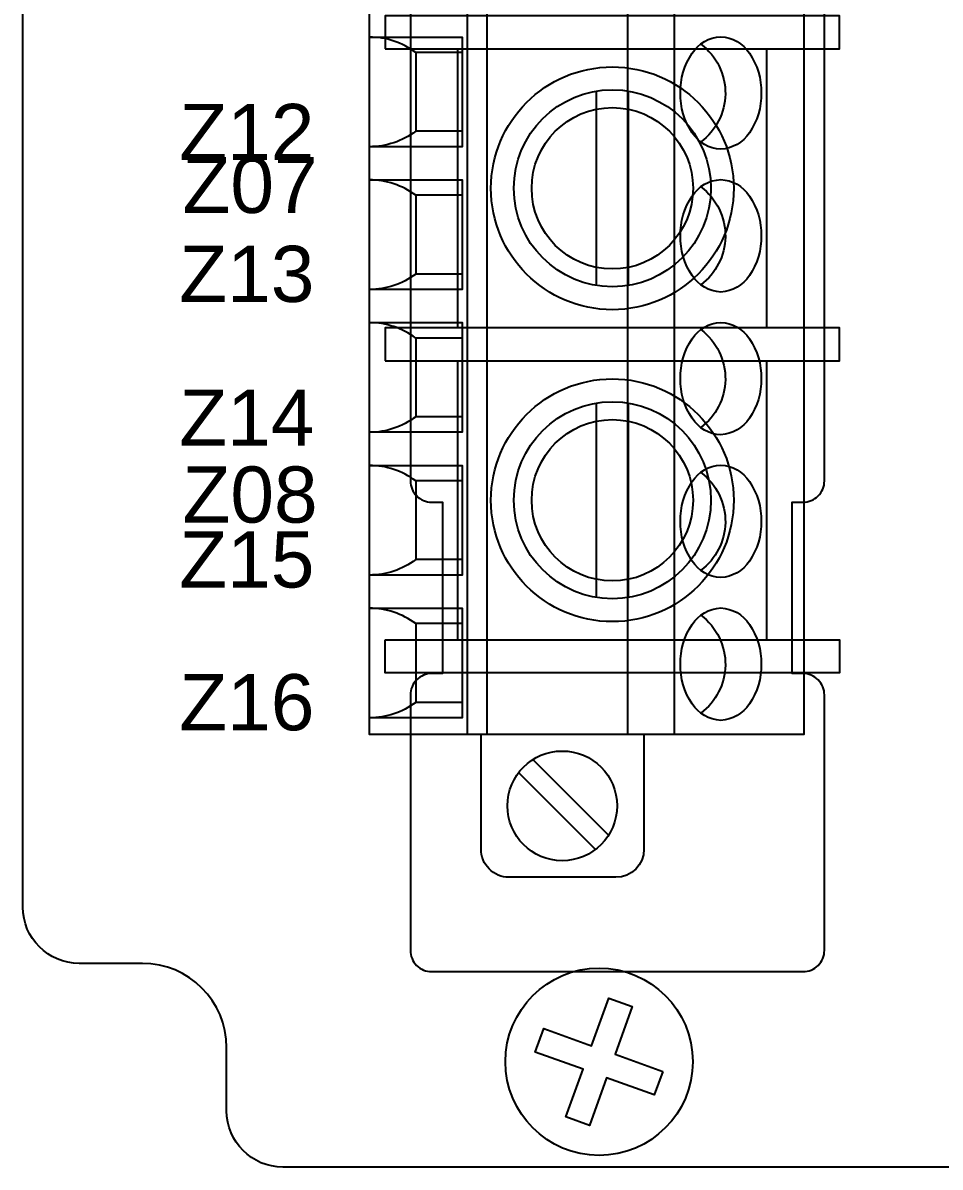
# Model space of a CAD drawing. Extents: x 1 to 23.7, y 0.2 to 17.
# Drawn here: x 15.717 to 17.001, y 1.804 to 3.407 of the extents above; entities that cross this region are included whole.
import ezdxf

# ---------------------------------------------------------------- set-up
doc = ezdxf.new("R2010")
doc.units = 0
doc.header["$MEASUREMENT"] = 0
for name, color, linetype in [('5_01__0-__EMPTY', 7, 'CONTINUOUS'), ('5_02__8-___4__ACI', 7, 'CONTINUOUS'), ('5_03__1-___4__DI__4__DO__S', 7, 'CONTINUOUS'), ('5_04__B-___4__DI__4__DO__F', 7, 'CONTINUOUS'), ('5_05__C-___4__DI__3__DO', 7, 'CONTINUOUS'), ('5_06__2X___8__DO__STD_FORM', 7, 'CONTINUOUS'), ('5_07__2A___8__DO__STD_FORM', 7, 'CONTINUOUS'), ('5_08__2B___8__DO__STD__6__', 7, 'CONTINUOUS'), ('5_09__2C___8__DO__STD__2__', 7, 'CONTINUOUS'), ('5_10__3-___8__DI', 7, 'CONTINUOUS'), ('5_11__5-___8__AI', 7, 'CONTINUOUS'), ('5_12__6-___4__AI__4__AO', 7, 'CONTINUOUS'), ('6_00_____DWG', 7, 'CONTINUOUS')]:
    doc.layers.add(name, color=color, linetype=linetype)
doc.styles.add('ARIAL', font='arial.ttf')

msp = doc.modelspace()

# ---------------------------------------------------------------- linework, layer by layer
at = {"layer": '5_01__0-__EMPTY'}
msp.add_lwpolyline([(16.2594, 3.7304), (16.2594, 2.7651, 0.414214), (16.2893, 2.7353), (16.3044, 2.7353), (16.3044, 2.4953), (16.2893, 2.4953, 0.414214), (16.2594, 2.4654), (16.2594, 2.1076, 0.414973), (16.2893, 2.0778), (16.8095, 2.0778, 0.414973), (16.8394, 2.1076), (16.8394, 2.4654, 0.414214), (16.8095, 2.4953), (16.7944, 2.4953), (16.7944, 2.7353), (16.8095, 2.7353, 0.414214), (16.8394, 2.7651), (16.8394, 3.7304, 0.414214)], format="xyb", dxfattribs=at)
at = {"layer": '5_02__8-___4__ACI'}
for points in [[(16.2242, 3.3703), (16.8603, 3.3703), (16.8603, 3.4167), (16.2242, 3.4167)], [(16.2242, 2.9333), (16.8603, 2.9333), (16.8603, 2.9797), (16.2242, 2.9797)], [(16.2242, 2.5427), (16.8603, 2.5427), (16.8603, 2.4963), (16.2242, 2.4963)]]:
    msp.add_lwpolyline(points, close=True, dxfattribs=at)
for points in [[(16.326, 2.9797), (16.326, 3.3703)], [(16.7585, 2.9797), (16.7585, 3.3703)], [(16.5198, 3.3112), (16.5198, 3.0389)], [(16.5648, 3.0389), (16.5648, 3.3112)], [(16.326, 2.5427), (16.326, 2.9333)], [(16.7585, 2.5427), (16.7585, 2.9333)], [(16.5198, 2.8742), (16.5198, 2.6019)], [(16.5648, 2.6019), (16.5648, 2.8742)]]:
    msp.add_lwpolyline(points, dxfattribs=at)
for centre, radius in [((16.5423, 3.175), 0.17), ((16.5423, 3.175), 0.138), ((16.5423, 3.175), 0.113), ((16.5423, 2.738), 0.17), ((16.5423, 2.738), 0.138), ((16.5423, 2.738), 0.113)]:
    msp.add_circle(centre, radius, dxfattribs=at)
at = {"layer": '5_03__1-___4__DI__4__DO__S'}
msp.add_lwpolyline([(16.8107, 4.01), (16.8107, 2.41), (16.202, 2.41), (16.202, 4.01)], close=True, dxfattribs=at)
for points in [[(16.3387, 4.01), (16.3387, 2.41)], [(16.3666, 4.01), (16.3666, 2.41)], [(16.5637, 4.01), (16.5637, 2.41)], [(16.6291, 4.01), (16.6291, 2.41)], [(16.202, 3.3868), (16.3321, 3.3868), (16.3321, 3.2333), (16.202, 3.2333)], [(16.2669, 3.3652), (16.2669, 3.2549)], [(16.202, 3.1868), (16.3321, 3.1868), (16.3321, 3.0333), (16.202, 3.0333)], [(16.2669, 3.1652), (16.2669, 3.0549)], [(16.202, 2.9868), (16.3321, 2.9868), (16.3321, 2.8333), (16.202, 2.8333)], [(16.2669, 2.9652), (16.2669, 2.8549)], [(16.202, 2.7868), (16.3321, 2.7868), (16.3321, 2.6333), (16.202, 2.6333)], [(16.2669, 2.7652), (16.2669, 2.6549)], [(16.202, 2.5868), (16.3321, 2.5868), (16.3321, 2.4333), (16.202, 2.4333)], [(16.2669, 2.5652), (16.2669, 2.4549)], [(16.4311, 2.3749), (16.537, 2.269)], [(16.411, 2.3565), (16.5186, 2.2489)]]:
    msp.add_lwpolyline(points, dxfattribs=at)
for points in [[(16.3321, 3.3652), (16.2669, 3.3652, 0.162853), (16.202, 3.3868, 1.944453)], [(16.6662, 3.3771, -0.001746), (16.6663, 3.377, -0.240907), (16.7006, 3.3069, -0.231198), (16.6663, 3.24, -0.005828), (16.6664, 3.2397)], [(16.3321, 3.2549), (16.2669, 3.2549, -0.162853), (16.202, 3.2333, -1.944453)], [(16.3321, 3.1652), (16.2669, 3.1652, 0.162853), (16.202, 3.1868, 1.944453)], [(16.6662, 3.1771, -0.001746), (16.6663, 3.177, -0.240907), (16.7006, 3.1069, -0.231198), (16.6663, 3.04, -0.005828), (16.6664, 3.0397)], [(16.3321, 3.0549), (16.2669, 3.0549, -0.162853), (16.202, 3.0333, -1.944453)], [(16.3321, 2.9652), (16.2669, 2.9652, 0.162853), (16.202, 2.9868, 1.944453)], [(16.6662, 2.9771, -0.001746), (16.6663, 2.977, -0.240907), (16.7006, 2.9069, -0.231198), (16.6663, 2.84, -0.005828), (16.6664, 2.8397)], [(16.3321, 2.8549), (16.2669, 2.8549, -0.162853), (16.202, 2.8333, -1.944453)], [(16.3321, 2.7652), (16.2669, 2.7652, 0.162853), (16.202, 2.7868, 1.944453)], [(16.6662, 2.7771, -0.001746), (16.6663, 2.777, -0.240907), (16.7006, 2.7069, -0.231198), (16.6663, 2.64, -0.005828), (16.6664, 2.6397)], [(16.3321, 2.6549), (16.2669, 2.6549, -0.162853), (16.202, 2.6333, -1.944453)], [(16.3321, 2.5652), (16.2669, 2.5652, 0.162853), (16.202, 2.5868, 1.944453)], [(16.6662, 2.5771, -0.001746), (16.6663, 2.577, -0.240907), (16.7006, 2.5069, -0.231198), (16.6663, 2.44, -0.005828), (16.6664, 2.4397)], [(16.3321, 2.4549), (16.2669, 2.4549, -0.162853), (16.202, 2.4333, -1.944453)], [(16.5866, 2.41), (16.5866, 2.2494, -0.414169), (16.5472, 2.21), (16.3976, 2.21, -0.414258), (16.3583, 2.2494), (16.3583, 2.41)]]:
    msp.add_lwpolyline(points, format="xyb", dxfattribs=at)
for points in [[(16.6942, 3.3872, -0.244062), (16.7343, 3.3642, -0.154167), (16.7509, 3.3085, -0.154167), (16.7343, 3.2528, -0.236767), (16.6942, 3.2297, -0.24406), (16.6542, 3.2528, -0.154167), (16.6376, 3.3085, -0.154167), (16.6542, 3.3642, -0.244061)], [(16.6942, 3.1872, -0.244062), (16.7343, 3.1642, -0.154167), (16.7509, 3.1085, -0.154167), (16.7343, 3.0528, -0.236767), (16.6942, 3.0297, -0.24406), (16.6542, 3.0528, -0.154167), (16.6376, 3.1085, -0.154167), (16.6542, 3.1642, -0.244061)], [(16.6942, 2.9872, -0.244062), (16.7343, 2.9642, -0.154167), (16.7509, 2.9085, -0.154167), (16.7343, 2.8528, -0.236767), (16.6942, 2.8297, -0.24406), (16.6542, 2.8528, -0.154167), (16.6376, 2.9085, -0.154167), (16.6542, 2.9642, -0.244061)], [(16.6942, 2.7872, -0.244062), (16.7343, 2.7642, -0.154167), (16.7509, 2.7085, -0.154167), (16.7343, 2.6528, -0.236767), (16.6942, 2.6297, -0.24406), (16.6542, 2.6528, -0.154167), (16.6376, 2.7085, -0.154167), (16.6542, 2.7642, -0.244061)], [(16.6942, 2.5872, -0.244062), (16.7343, 2.5642, -0.154167), (16.7509, 2.5085, -0.154167), (16.7343, 2.4528, -0.236767), (16.6942, 2.4297, -0.24406), (16.6542, 2.4528, -0.154167), (16.6376, 2.5085, -0.154167), (16.6542, 2.5642, -0.244061)]]:
    msp.add_lwpolyline(points, format="xyb", close=True, dxfattribs=at)
msp.add_circle((16.4721, 2.31), 0.0768, dxfattribs=at)
at = {"layer": '5_04__B-___4__DI__4__DO__F'}
msp.add_lwpolyline([(16.8107, 4.01), (16.8107, 2.41), (16.202, 2.41), (16.202, 4.01)], close=True, dxfattribs=at)
for points in [[(16.3387, 4.01), (16.3387, 2.41)], [(16.3666, 4.01), (16.3666, 2.41)], [(16.5637, 4.01), (16.5637, 2.41)], [(16.6291, 4.01), (16.6291, 2.41)], [(16.202, 3.3868), (16.3321, 3.3868), (16.3321, 3.2333), (16.202, 3.2333)], [(16.2669, 3.3652), (16.2669, 3.2549)], [(16.202, 3.1868), (16.3321, 3.1868), (16.3321, 3.0333), (16.202, 3.0333)], [(16.2669, 3.1652), (16.2669, 3.0549)], [(16.202, 2.9868), (16.3321, 2.9868), (16.3321, 2.8333), (16.202, 2.8333)], [(16.2669, 2.9652), (16.2669, 2.8549)], [(16.202, 2.7868), (16.3321, 2.7868), (16.3321, 2.6333), (16.202, 2.6333)], [(16.2669, 2.7652), (16.2669, 2.6549)], [(16.202, 2.5868), (16.3321, 2.5868), (16.3321, 2.4333), (16.202, 2.4333)], [(16.2669, 2.5652), (16.2669, 2.4549)], [(16.4311, 2.3749), (16.537, 2.269)], [(16.411, 2.3565), (16.5186, 2.2489)]]:
    msp.add_lwpolyline(points, dxfattribs=at)
for points in [[(16.3321, 3.3652), (16.2669, 3.3652, 0.162853), (16.202, 3.3868, 1.944453)], [(16.6662, 3.3771, -0.001746), (16.6663, 3.377, -0.240907), (16.7006, 3.3069, -0.231198), (16.6663, 3.24, -0.005828), (16.6664, 3.2397)], [(16.3321, 3.2549), (16.2669, 3.2549, -0.162853), (16.202, 3.2333, -1.944453)], [(16.3321, 3.1652), (16.2669, 3.1652, 0.162853), (16.202, 3.1868, 1.944453)], [(16.6662, 3.1771, -0.001746), (16.6663, 3.177, -0.240907), (16.7006, 3.1069, -0.231198), (16.6663, 3.04, -0.005828), (16.6664, 3.0397)], [(16.3321, 3.0549), (16.2669, 3.0549, -0.162853), (16.202, 3.0333, -1.944453)], [(16.3321, 2.9652), (16.2669, 2.9652, 0.162853), (16.202, 2.9868, 1.944453)], [(16.6662, 2.9771, -0.001746), (16.6663, 2.977, -0.240907), (16.7006, 2.9069, -0.231198), (16.6663, 2.84, -0.005828), (16.6664, 2.8397)], [(16.3321, 2.8549), (16.2669, 2.8549, -0.162853), (16.202, 2.8333, -1.944453)], [(16.3321, 2.7652), (16.2669, 2.7652, 0.162853), (16.202, 2.7868, 1.944453)], [(16.6662, 2.7771, -0.001746), (16.6663, 2.777, -0.240907), (16.7006, 2.7069, -0.231198), (16.6663, 2.64, -0.005828), (16.6664, 2.6397)], [(16.3321, 2.6549), (16.2669, 2.6549, -0.162853), (16.202, 2.6333, -1.944453)], [(16.3321, 2.5652), (16.2669, 2.5652, 0.162853), (16.202, 2.5868, 1.944453)], [(16.6662, 2.5771, -0.001746), (16.6663, 2.577, -0.240907), (16.7006, 2.5069, -0.231198), (16.6663, 2.44, -0.005828), (16.6664, 2.4397)], [(16.3321, 2.4549), (16.2669, 2.4549, -0.162853), (16.202, 2.4333, -1.944453)], [(16.5866, 2.41), (16.5866, 2.2494, -0.414169), (16.5472, 2.21), (16.3976, 2.21, -0.414258), (16.3583, 2.2494), (16.3583, 2.41)]]:
    msp.add_lwpolyline(points, format="xyb", dxfattribs=at)
for points in [[(16.6942, 3.3872, -0.244062), (16.7343, 3.3642, -0.154167), (16.7509, 3.3085, -0.154167), (16.7343, 3.2528, -0.236767), (16.6942, 3.2297, -0.24406), (16.6542, 3.2528, -0.154167), (16.6376, 3.3085, -0.154167), (16.6542, 3.3642, -0.244061)], [(16.6942, 3.1872, -0.244062), (16.7343, 3.1642, -0.154167), (16.7509, 3.1085, -0.154167), (16.7343, 3.0528, -0.236767), (16.6942, 3.0297, -0.24406), (16.6542, 3.0528, -0.154167), (16.6376, 3.1085, -0.154167), (16.6542, 3.1642, -0.244061)], [(16.6942, 2.9872, -0.244062), (16.7343, 2.9642, -0.154167), (16.7509, 2.9085, -0.154167), (16.7343, 2.8528, -0.236767), (16.6942, 2.8297, -0.24406), (16.6542, 2.8528, -0.154167), (16.6376, 2.9085, -0.154167), (16.6542, 2.9642, -0.244061)], [(16.6942, 2.7872, -0.244062), (16.7343, 2.7642, -0.154167), (16.7509, 2.7085, -0.154167), (16.7343, 2.6528, -0.236767), (16.6942, 2.6297, -0.24406), (16.6542, 2.6528, -0.154167), (16.6376, 2.7085, -0.154167), (16.6542, 2.7642, -0.244061)], [(16.6942, 2.5872, -0.244062), (16.7343, 2.5642, -0.154167), (16.7509, 2.5085, -0.154167), (16.7343, 2.4528, -0.236767), (16.6942, 2.4297, -0.24406), (16.6542, 2.4528, -0.154167), (16.6376, 2.5085, -0.154167), (16.6542, 2.5642, -0.244061)]]:
    msp.add_lwpolyline(points, format="xyb", close=True, dxfattribs=at)
msp.add_circle((16.4721, 2.31), 0.0768, dxfattribs=at)
at = {"layer": '5_05__C-___4__DI__3__DO'}
msp.add_lwpolyline([(16.8107, 4.01), (16.8107, 2.41), (16.202, 2.41), (16.202, 4.01)], close=True, dxfattribs=at)
for points in [[(16.3387, 4.01), (16.3387, 2.41)], [(16.3666, 4.01), (16.3666, 2.41)], [(16.5637, 4.01), (16.5637, 2.41)], [(16.6291, 4.01), (16.6291, 2.41)], [(16.202, 3.3868), (16.3321, 3.3868), (16.3321, 3.2333), (16.202, 3.2333)], [(16.2669, 3.3652), (16.2669, 3.2549)], [(16.202, 3.1868), (16.3321, 3.1868), (16.3321, 3.0333), (16.202, 3.0333)], [(16.2669, 3.1652), (16.2669, 3.0549)], [(16.202, 2.9868), (16.3321, 2.9868), (16.3321, 2.8333), (16.202, 2.8333)], [(16.2669, 2.9652), (16.2669, 2.8549)], [(16.202, 2.7868), (16.3321, 2.7868), (16.3321, 2.6333), (16.202, 2.6333)], [(16.2669, 2.7652), (16.2669, 2.6549)], [(16.202, 2.5868), (16.3321, 2.5868), (16.3321, 2.4333), (16.202, 2.4333)], [(16.2669, 2.5652), (16.2669, 2.4549)], [(16.4311, 2.3749), (16.537, 2.269)], [(16.411, 2.3565), (16.5186, 2.2489)]]:
    msp.add_lwpolyline(points, dxfattribs=at)
for points in [[(16.3321, 3.3652), (16.2669, 3.3652, 0.162853), (16.202, 3.3868, 1.944453)], [(16.6662, 3.3771, -0.001746), (16.6663, 3.377, -0.240907), (16.7006, 3.3069, -0.231198), (16.6663, 3.24, -0.005828), (16.6664, 3.2397)], [(16.3321, 3.2549), (16.2669, 3.2549, -0.162853), (16.202, 3.2333, -1.944453)], [(16.3321, 3.1652), (16.2669, 3.1652, 0.162853), (16.202, 3.1868, 1.944453)], [(16.6662, 3.1771, -0.001746), (16.6663, 3.177, -0.240907), (16.7006, 3.1069, -0.231198), (16.6663, 3.04, -0.005828), (16.6664, 3.0397)], [(16.3321, 3.0549), (16.2669, 3.0549, -0.162853), (16.202, 3.0333, -1.944453)], [(16.3321, 2.9652), (16.2669, 2.9652, 0.162853), (16.202, 2.9868, 1.944453)], [(16.6662, 2.9771, -0.001746), (16.6663, 2.977, -0.240907), (16.7006, 2.9069, -0.231198), (16.6663, 2.84, -0.005828), (16.6664, 2.8397)], [(16.3321, 2.8549), (16.2669, 2.8549, -0.162853), (16.202, 2.8333, -1.944453)], [(16.3321, 2.7652), (16.2669, 2.7652, 0.162853), (16.202, 2.7868, 1.944453)], [(16.6662, 2.7771, -0.001746), (16.6663, 2.777, -0.240907), (16.7006, 2.7069, -0.231198), (16.6663, 2.64, -0.005828), (16.6664, 2.6397)], [(16.3321, 2.6549), (16.2669, 2.6549, -0.162853), (16.202, 2.6333, -1.944453)], [(16.3321, 2.5652), (16.2669, 2.5652, 0.162853), (16.202, 2.5868, 1.944453)], [(16.6662, 2.5771, -0.001746), (16.6663, 2.577, -0.240907), (16.7006, 2.5069, -0.231198), (16.6663, 2.44, -0.005828), (16.6664, 2.4397)], [(16.3321, 2.4549), (16.2669, 2.4549, -0.162853), (16.202, 2.4333, -1.944453)], [(16.5866, 2.41), (16.5866, 2.2494, -0.414169), (16.5472, 2.21), (16.3976, 2.21, -0.414258), (16.3583, 2.2494), (16.3583, 2.41)]]:
    msp.add_lwpolyline(points, format="xyb", dxfattribs=at)
for points in [[(16.6942, 3.3872, -0.244062), (16.7343, 3.3642, -0.154167), (16.7509, 3.3085, -0.154167), (16.7343, 3.2528, -0.236767), (16.6942, 3.2297, -0.24406), (16.6542, 3.2528, -0.154167), (16.6376, 3.3085, -0.154167), (16.6542, 3.3642, -0.244061)], [(16.6942, 3.1872, -0.244062), (16.7343, 3.1642, -0.154167), (16.7509, 3.1085, -0.154167), (16.7343, 3.0528, -0.236767), (16.6942, 3.0297, -0.24406), (16.6542, 3.0528, -0.154167), (16.6376, 3.1085, -0.154167), (16.6542, 3.1642, -0.244061)], [(16.6942, 2.9872, -0.244062), (16.7343, 2.9642, -0.154167), (16.7509, 2.9085, -0.154167), (16.7343, 2.8528, -0.236767), (16.6942, 2.8297, -0.24406), (16.6542, 2.8528, -0.154167), (16.6376, 2.9085, -0.154167), (16.6542, 2.9642, -0.244061)], [(16.6942, 2.7872, -0.244062), (16.7343, 2.7642, -0.154167), (16.7509, 2.7085, -0.154167), (16.7343, 2.6528, -0.236767), (16.6942, 2.6297, -0.24406), (16.6542, 2.6528, -0.154167), (16.6376, 2.7085, -0.154167), (16.6542, 2.7642, -0.244061)], [(16.6942, 2.5872, -0.244062), (16.7343, 2.5642, -0.154167), (16.7509, 2.5085, -0.154167), (16.7343, 2.4528, -0.236767), (16.6942, 2.4297, -0.24406), (16.6542, 2.4528, -0.154167), (16.6376, 2.5085, -0.154167), (16.6542, 2.5642, -0.244061)]]:
    msp.add_lwpolyline(points, format="xyb", close=True, dxfattribs=at)
msp.add_circle((16.4721, 2.31), 0.0768, dxfattribs=at)
at = {"layer": '5_06__2X___8__DO__STD_FORM'}
msp.add_lwpolyline([(16.8107, 4.01), (16.8107, 2.41), (16.202, 2.41), (16.202, 4.01)], close=True, dxfattribs=at)
for points in [[(16.3387, 4.01), (16.3387, 2.41)], [(16.3666, 4.01), (16.3666, 2.41)], [(16.5637, 4.01), (16.5637, 2.41)], [(16.6291, 4.01), (16.6291, 2.41)], [(16.202, 3.3868), (16.3321, 3.3868), (16.3321, 3.2333), (16.202, 3.2333)], [(16.2669, 3.3652), (16.2669, 3.2549)], [(16.202, 3.1868), (16.3321, 3.1868), (16.3321, 3.0333), (16.202, 3.0333)], [(16.2669, 3.1652), (16.2669, 3.0549)], [(16.202, 2.9868), (16.3321, 2.9868), (16.3321, 2.8333), (16.202, 2.8333)], [(16.2669, 2.9652), (16.2669, 2.8549)], [(16.202, 2.7868), (16.3321, 2.7868), (16.3321, 2.6333), (16.202, 2.6333)], [(16.2669, 2.7652), (16.2669, 2.6549)], [(16.202, 2.5868), (16.3321, 2.5868), (16.3321, 2.4333), (16.202, 2.4333)], [(16.2669, 2.5652), (16.2669, 2.4549)], [(16.4311, 2.3749), (16.537, 2.269)], [(16.411, 2.3565), (16.5186, 2.2489)]]:
    msp.add_lwpolyline(points, dxfattribs=at)
for points in [[(16.3321, 3.3652), (16.2669, 3.3652, 0.162853), (16.202, 3.3868, 1.944453)], [(16.6662, 3.3771, -0.001746), (16.6663, 3.377, -0.240907), (16.7006, 3.3069, -0.231198), (16.6663, 3.24, -0.005828), (16.6664, 3.2397)], [(16.3321, 3.2549), (16.2669, 3.2549, -0.162853), (16.202, 3.2333, -1.944453)], [(16.3321, 3.1652), (16.2669, 3.1652, 0.162853), (16.202, 3.1868, 1.944453)], [(16.6662, 3.1771, -0.001746), (16.6663, 3.177, -0.240907), (16.7006, 3.1069, -0.231198), (16.6663, 3.04, -0.005828), (16.6664, 3.0397)], [(16.3321, 3.0549), (16.2669, 3.0549, -0.162853), (16.202, 3.0333, -1.944453)], [(16.3321, 2.9652), (16.2669, 2.9652, 0.162853), (16.202, 2.9868, 1.944453)], [(16.6662, 2.9771, -0.001746), (16.6663, 2.977, -0.240907), (16.7006, 2.9069, -0.231198), (16.6663, 2.84, -0.005828), (16.6664, 2.8397)], [(16.3321, 2.8549), (16.2669, 2.8549, -0.162853), (16.202, 2.8333, -1.944453)], [(16.3321, 2.7652), (16.2669, 2.7652, 0.162853), (16.202, 2.7868, 1.944453)], [(16.6662, 2.7771, -0.001746), (16.6663, 2.777, -0.240907), (16.7006, 2.7069, -0.231198), (16.6663, 2.64, -0.005828), (16.6664, 2.6397)], [(16.3321, 2.6549), (16.2669, 2.6549, -0.162853), (16.202, 2.6333, -1.944453)], [(16.3321, 2.5652), (16.2669, 2.5652, 0.162853), (16.202, 2.5868, 1.944453)], [(16.6662, 2.5771, -0.001746), (16.6663, 2.577, -0.240907), (16.7006, 2.5069, -0.231198), (16.6663, 2.44, -0.005828), (16.6664, 2.4397)], [(16.3321, 2.4549), (16.2669, 2.4549, -0.162853), (16.202, 2.4333, -1.944453)], [(16.5866, 2.41), (16.5866, 2.2494, -0.414169), (16.5472, 2.21), (16.3976, 2.21, -0.414258), (16.3583, 2.2494), (16.3583, 2.41)]]:
    msp.add_lwpolyline(points, format="xyb", dxfattribs=at)
for points in [[(16.6942, 3.3872, -0.244062), (16.7343, 3.3642, -0.154167), (16.7509, 3.3085, -0.154167), (16.7343, 3.2528, -0.236767), (16.6942, 3.2297, -0.24406), (16.6542, 3.2528, -0.154167), (16.6376, 3.3085, -0.154167), (16.6542, 3.3642, -0.244061)], [(16.6942, 3.1872, -0.244062), (16.7343, 3.1642, -0.154167), (16.7509, 3.1085, -0.154167), (16.7343, 3.0528, -0.236767), (16.6942, 3.0297, -0.24406), (16.6542, 3.0528, -0.154167), (16.6376, 3.1085, -0.154167), (16.6542, 3.1642, -0.244061)], [(16.6942, 2.9872, -0.244062), (16.7343, 2.9642, -0.154167), (16.7509, 2.9085, -0.154167), (16.7343, 2.8528, -0.236767), (16.6942, 2.8297, -0.24406), (16.6542, 2.8528, -0.154167), (16.6376, 2.9085, -0.154167), (16.6542, 2.9642, -0.244061)], [(16.6942, 2.7872, -0.244062), (16.7343, 2.7642, -0.154167), (16.7509, 2.7085, -0.154167), (16.7343, 2.6528, -0.236767), (16.6942, 2.6297, -0.24406), (16.6542, 2.6528, -0.154167), (16.6376, 2.7085, -0.154167), (16.6542, 2.7642, -0.244061)], [(16.6942, 2.5872, -0.244062), (16.7343, 2.5642, -0.154167), (16.7509, 2.5085, -0.154167), (16.7343, 2.4528, -0.236767), (16.6942, 2.4297, -0.24406), (16.6542, 2.4528, -0.154167), (16.6376, 2.5085, -0.154167), (16.6542, 2.5642, -0.244061)]]:
    msp.add_lwpolyline(points, format="xyb", close=True, dxfattribs=at)
msp.add_circle((16.4721, 2.31), 0.0768, dxfattribs=at)
at = {"layer": '5_07__2A___8__DO__STD_FORM'}
msp.add_lwpolyline([(16.8107, 4.01), (16.8107, 2.41), (16.202, 2.41), (16.202, 4.01)], close=True, dxfattribs=at)
for points in [[(16.3387, 4.01), (16.3387, 2.41)], [(16.3666, 4.01), (16.3666, 2.41)], [(16.5637, 4.01), (16.5637, 2.41)], [(16.6291, 4.01), (16.6291, 2.41)], [(16.202, 3.3868), (16.3321, 3.3868), (16.3321, 3.2333), (16.202, 3.2333)], [(16.2669, 3.3652), (16.2669, 3.2549)], [(16.202, 3.1868), (16.3321, 3.1868), (16.3321, 3.0333), (16.202, 3.0333)], [(16.2669, 3.1652), (16.2669, 3.0549)], [(16.202, 2.9868), (16.3321, 2.9868), (16.3321, 2.8333), (16.202, 2.8333)], [(16.2669, 2.9652), (16.2669, 2.8549)], [(16.202, 2.7868), (16.3321, 2.7868), (16.3321, 2.6333), (16.202, 2.6333)], [(16.2669, 2.7652), (16.2669, 2.6549)], [(16.202, 2.5868), (16.3321, 2.5868), (16.3321, 2.4333), (16.202, 2.4333)], [(16.2669, 2.5652), (16.2669, 2.4549)], [(16.4311, 2.3749), (16.537, 2.269)], [(16.411, 2.3565), (16.5186, 2.2489)]]:
    msp.add_lwpolyline(points, dxfattribs=at)
for points in [[(16.3321, 3.3652), (16.2669, 3.3652, 0.162853), (16.202, 3.3868, 1.944453)], [(16.6662, 3.3771, -0.001746), (16.6663, 3.377, -0.240907), (16.7006, 3.3069, -0.231198), (16.6663, 3.24, -0.005828), (16.6664, 3.2397)], [(16.3321, 3.2549), (16.2669, 3.2549, -0.162853), (16.202, 3.2333, -1.944453)], [(16.3321, 3.1652), (16.2669, 3.1652, 0.162853), (16.202, 3.1868, 1.944453)], [(16.6662, 3.1771, -0.001746), (16.6663, 3.177, -0.240907), (16.7006, 3.1069, -0.231198), (16.6663, 3.04, -0.005828), (16.6664, 3.0397)], [(16.3321, 3.0549), (16.2669, 3.0549, -0.162853), (16.202, 3.0333, -1.944453)], [(16.3321, 2.9652), (16.2669, 2.9652, 0.162853), (16.202, 2.9868, 1.944453)], [(16.6662, 2.9771, -0.001746), (16.6663, 2.977, -0.240907), (16.7006, 2.9069, -0.231198), (16.6663, 2.84, -0.005828), (16.6664, 2.8397)], [(16.3321, 2.8549), (16.2669, 2.8549, -0.162853), (16.202, 2.8333, -1.944453)], [(16.3321, 2.7652), (16.2669, 2.7652, 0.162853), (16.202, 2.7868, 1.944453)], [(16.6662, 2.7771, -0.001746), (16.6663, 2.777, -0.240907), (16.7006, 2.7069, -0.231198), (16.6663, 2.64, -0.005828), (16.6664, 2.6397)], [(16.3321, 2.6549), (16.2669, 2.6549, -0.162853), (16.202, 2.6333, -1.944453)], [(16.3321, 2.5652), (16.2669, 2.5652, 0.162853), (16.202, 2.5868, 1.944453)], [(16.6662, 2.5771, -0.001746), (16.6663, 2.577, -0.240907), (16.7006, 2.5069, -0.231198), (16.6663, 2.44, -0.005828), (16.6664, 2.4397)], [(16.3321, 2.4549), (16.2669, 2.4549, -0.162853), (16.202, 2.4333, -1.944453)], [(16.5866, 2.41), (16.5866, 2.2494, -0.414169), (16.5472, 2.21), (16.3976, 2.21, -0.414258), (16.3583, 2.2494), (16.3583, 2.41)]]:
    msp.add_lwpolyline(points, format="xyb", dxfattribs=at)
for points in [[(16.6942, 3.3872, -0.244062), (16.7343, 3.3642, -0.154167), (16.7509, 3.3085, -0.154167), (16.7343, 3.2528, -0.236767), (16.6942, 3.2297, -0.24406), (16.6542, 3.2528, -0.154167), (16.6376, 3.3085, -0.154167), (16.6542, 3.3642, -0.244061)], [(16.6942, 3.1872, -0.244062), (16.7343, 3.1642, -0.154167), (16.7509, 3.1085, -0.154167), (16.7343, 3.0528, -0.236767), (16.6942, 3.0297, -0.24406), (16.6542, 3.0528, -0.154167), (16.6376, 3.1085, -0.154167), (16.6542, 3.1642, -0.244061)], [(16.6942, 2.9872, -0.244062), (16.7343, 2.9642, -0.154167), (16.7509, 2.9085, -0.154167), (16.7343, 2.8528, -0.236767), (16.6942, 2.8297, -0.24406), (16.6542, 2.8528, -0.154167), (16.6376, 2.9085, -0.154167), (16.6542, 2.9642, -0.244061)], [(16.6942, 2.7872, -0.244062), (16.7343, 2.7642, -0.154167), (16.7509, 2.7085, -0.154167), (16.7343, 2.6528, -0.236767), (16.6942, 2.6297, -0.24406), (16.6542, 2.6528, -0.154167), (16.6376, 2.7085, -0.154167), (16.6542, 2.7642, -0.244061)], [(16.6942, 2.5872, -0.244062), (16.7343, 2.5642, -0.154167), (16.7509, 2.5085, -0.154167), (16.7343, 2.4528, -0.236767), (16.6942, 2.4297, -0.24406), (16.6542, 2.4528, -0.154167), (16.6376, 2.5085, -0.154167), (16.6542, 2.5642, -0.244061)]]:
    msp.add_lwpolyline(points, format="xyb", close=True, dxfattribs=at)
msp.add_circle((16.4721, 2.31), 0.0768, dxfattribs=at)
at = {"layer": '5_08__2B___8__DO__STD__6__'}
msp.add_lwpolyline([(16.8107, 4.01), (16.8107, 2.41), (16.202, 2.41), (16.202, 4.01)], close=True, dxfattribs=at)
for points in [[(16.3387, 4.01), (16.3387, 2.41)], [(16.3666, 4.01), (16.3666, 2.41)], [(16.5637, 4.01), (16.5637, 2.41)], [(16.6291, 4.01), (16.6291, 2.41)], [(16.202, 3.3868), (16.3321, 3.3868), (16.3321, 3.2333), (16.202, 3.2333)], [(16.2669, 3.3652), (16.2669, 3.2549)], [(16.202, 3.1868), (16.3321, 3.1868), (16.3321, 3.0333), (16.202, 3.0333)], [(16.2669, 3.1652), (16.2669, 3.0549)], [(16.202, 2.9868), (16.3321, 2.9868), (16.3321, 2.8333), (16.202, 2.8333)], [(16.2669, 2.9652), (16.2669, 2.8549)], [(16.202, 2.7868), (16.3321, 2.7868), (16.3321, 2.6333), (16.202, 2.6333)], [(16.2669, 2.7652), (16.2669, 2.6549)], [(16.202, 2.5868), (16.3321, 2.5868), (16.3321, 2.4333), (16.202, 2.4333)], [(16.2669, 2.5652), (16.2669, 2.4549)], [(16.4311, 2.3749), (16.537, 2.269)], [(16.411, 2.3565), (16.5186, 2.2489)]]:
    msp.add_lwpolyline(points, dxfattribs=at)
for points in [[(16.3321, 3.3652), (16.2669, 3.3652, 0.162853), (16.202, 3.3868, 1.944453)], [(16.6662, 3.3771, -0.001746), (16.6663, 3.377, -0.240907), (16.7006, 3.3069, -0.231198), (16.6663, 3.24, -0.005828), (16.6664, 3.2397)], [(16.3321, 3.2549), (16.2669, 3.2549, -0.162853), (16.202, 3.2333, -1.944453)], [(16.3321, 3.1652), (16.2669, 3.1652, 0.162853), (16.202, 3.1868, 1.944453)], [(16.6662, 3.1771, -0.001746), (16.6663, 3.177, -0.240907), (16.7006, 3.1069, -0.231198), (16.6663, 3.04, -0.005828), (16.6664, 3.0397)], [(16.3321, 3.0549), (16.2669, 3.0549, -0.162853), (16.202, 3.0333, -1.944453)], [(16.3321, 2.9652), (16.2669, 2.9652, 0.162853), (16.202, 2.9868, 1.944453)], [(16.6662, 2.9771, -0.001746), (16.6663, 2.977, -0.240907), (16.7006, 2.9069, -0.231198), (16.6663, 2.84, -0.005828), (16.6664, 2.8397)], [(16.3321, 2.8549), (16.2669, 2.8549, -0.162853), (16.202, 2.8333, -1.944453)], [(16.3321, 2.7652), (16.2669, 2.7652, 0.162853), (16.202, 2.7868, 1.944453)], [(16.6662, 2.7771, -0.001746), (16.6663, 2.777, -0.240907), (16.7006, 2.7069, -0.231198), (16.6663, 2.64, -0.005828), (16.6664, 2.6397)], [(16.3321, 2.6549), (16.2669, 2.6549, -0.162853), (16.202, 2.6333, -1.944453)], [(16.3321, 2.5652), (16.2669, 2.5652, 0.162853), (16.202, 2.5868, 1.944453)], [(16.6662, 2.5771, -0.001746), (16.6663, 2.577, -0.240907), (16.7006, 2.5069, -0.231198), (16.6663, 2.44, -0.005828), (16.6664, 2.4397)], [(16.3321, 2.4549), (16.2669, 2.4549, -0.162853), (16.202, 2.4333, -1.944453)], [(16.5866, 2.41), (16.5866, 2.2494, -0.414169), (16.5472, 2.21), (16.3976, 2.21, -0.414258), (16.3583, 2.2494), (16.3583, 2.41)]]:
    msp.add_lwpolyline(points, format="xyb", dxfattribs=at)
for points in [[(16.6942, 3.3872, -0.244062), (16.7343, 3.3642, -0.154167), (16.7509, 3.3085, -0.154167), (16.7343, 3.2528, -0.236767), (16.6942, 3.2297, -0.24406), (16.6542, 3.2528, -0.154167), (16.6376, 3.3085, -0.154167), (16.6542, 3.3642, -0.244061)], [(16.6942, 3.1872, -0.244062), (16.7343, 3.1642, -0.154167), (16.7509, 3.1085, -0.154167), (16.7343, 3.0528, -0.236767), (16.6942, 3.0297, -0.24406), (16.6542, 3.0528, -0.154167), (16.6376, 3.1085, -0.154167), (16.6542, 3.1642, -0.244061)], [(16.6942, 2.9872, -0.244062), (16.7343, 2.9642, -0.154167), (16.7509, 2.9085, -0.154167), (16.7343, 2.8528, -0.236767), (16.6942, 2.8297, -0.24406), (16.6542, 2.8528, -0.154167), (16.6376, 2.9085, -0.154167), (16.6542, 2.9642, -0.244061)], [(16.6942, 2.7872, -0.244062), (16.7343, 2.7642, -0.154167), (16.7509, 2.7085, -0.154167), (16.7343, 2.6528, -0.236767), (16.6942, 2.6297, -0.24406), (16.6542, 2.6528, -0.154167), (16.6376, 2.7085, -0.154167), (16.6542, 2.7642, -0.244061)], [(16.6942, 2.5872, -0.244062), (16.7343, 2.5642, -0.154167), (16.7509, 2.5085, -0.154167), (16.7343, 2.4528, -0.236767), (16.6942, 2.4297, -0.24406), (16.6542, 2.4528, -0.154167), (16.6376, 2.5085, -0.154167), (16.6542, 2.5642, -0.244061)]]:
    msp.add_lwpolyline(points, format="xyb", close=True, dxfattribs=at)
msp.add_circle((16.4721, 2.31), 0.0768, dxfattribs=at)
at = {"layer": '5_09__2C___8__DO__STD__2__'}
msp.add_lwpolyline([(16.8107, 4.01), (16.8107, 2.41), (16.202, 2.41), (16.202, 4.01)], close=True, dxfattribs=at)
for points in [[(16.3387, 4.01), (16.3387, 2.41)], [(16.3666, 4.01), (16.3666, 2.41)], [(16.5637, 4.01), (16.5637, 2.41)], [(16.6291, 4.01), (16.6291, 2.41)], [(16.202, 3.3868), (16.3321, 3.3868), (16.3321, 3.2333), (16.202, 3.2333)], [(16.2669, 3.3652), (16.2669, 3.2549)], [(16.202, 3.1868), (16.3321, 3.1868), (16.3321, 3.0333), (16.202, 3.0333)], [(16.2669, 3.1652), (16.2669, 3.0549)], [(16.202, 2.9868), (16.3321, 2.9868), (16.3321, 2.8333), (16.202, 2.8333)], [(16.2669, 2.9652), (16.2669, 2.8549)], [(16.202, 2.7868), (16.3321, 2.7868), (16.3321, 2.6333), (16.202, 2.6333)], [(16.2669, 2.7652), (16.2669, 2.6549)], [(16.202, 2.5868), (16.3321, 2.5868), (16.3321, 2.4333), (16.202, 2.4333)], [(16.2669, 2.5652), (16.2669, 2.4549)], [(16.4311, 2.3749), (16.537, 2.269)], [(16.411, 2.3565), (16.5186, 2.2489)]]:
    msp.add_lwpolyline(points, dxfattribs=at)
for points in [[(16.3321, 3.3652), (16.2669, 3.3652, 0.162853), (16.202, 3.3868, 1.944453)], [(16.6662, 3.3771, -0.001746), (16.6663, 3.377, -0.240907), (16.7006, 3.3069, -0.231198), (16.6663, 3.24, -0.005828), (16.6664, 3.2397)], [(16.3321, 3.2549), (16.2669, 3.2549, -0.162853), (16.202, 3.2333, -1.944453)], [(16.3321, 3.1652), (16.2669, 3.1652, 0.162853), (16.202, 3.1868, 1.944453)], [(16.6662, 3.1771, -0.001746), (16.6663, 3.177, -0.240907), (16.7006, 3.1069, -0.231198), (16.6663, 3.04, -0.005828), (16.6664, 3.0397)], [(16.3321, 3.0549), (16.2669, 3.0549, -0.162853), (16.202, 3.0333, -1.944453)], [(16.3321, 2.9652), (16.2669, 2.9652, 0.162853), (16.202, 2.9868, 1.944453)], [(16.6662, 2.9771, -0.001746), (16.6663, 2.977, -0.240907), (16.7006, 2.9069, -0.231198), (16.6663, 2.84, -0.005828), (16.6664, 2.8397)], [(16.3321, 2.8549), (16.2669, 2.8549, -0.162853), (16.202, 2.8333, -1.944453)], [(16.3321, 2.7652), (16.2669, 2.7652, 0.162853), (16.202, 2.7868, 1.944453)], [(16.6662, 2.7771, -0.001746), (16.6663, 2.777, -0.240907), (16.7006, 2.7069, -0.231198), (16.6663, 2.64, -0.005828), (16.6664, 2.6397)], [(16.3321, 2.6549), (16.2669, 2.6549, -0.162853), (16.202, 2.6333, -1.944453)], [(16.3321, 2.5652), (16.2669, 2.5652, 0.162853), (16.202, 2.5868, 1.944453)], [(16.6662, 2.5771, -0.001746), (16.6663, 2.577, -0.240907), (16.7006, 2.5069, -0.231198), (16.6663, 2.44, -0.005828), (16.6664, 2.4397)], [(16.3321, 2.4549), (16.2669, 2.4549, -0.162853), (16.202, 2.4333, -1.944453)], [(16.5866, 2.41), (16.5866, 2.2494, -0.414169), (16.5472, 2.21), (16.3976, 2.21, -0.414258), (16.3583, 2.2494), (16.3583, 2.41)]]:
    msp.add_lwpolyline(points, format="xyb", dxfattribs=at)
for points in [[(16.6942, 3.3872, -0.244062), (16.7343, 3.3642, -0.154167), (16.7509, 3.3085, -0.154167), (16.7343, 3.2528, -0.236767), (16.6942, 3.2297, -0.24406), (16.6542, 3.2528, -0.154167), (16.6376, 3.3085, -0.154167), (16.6542, 3.3642, -0.244061)], [(16.6942, 3.1872, -0.244062), (16.7343, 3.1642, -0.154167), (16.7509, 3.1085, -0.154167), (16.7343, 3.0528, -0.236767), (16.6942, 3.0297, -0.24406), (16.6542, 3.0528, -0.154167), (16.6376, 3.1085, -0.154167), (16.6542, 3.1642, -0.244061)], [(16.6942, 2.9872, -0.244062), (16.7343, 2.9642, -0.154167), (16.7509, 2.9085, -0.154167), (16.7343, 2.8528, -0.236767), (16.6942, 2.8297, -0.24406), (16.6542, 2.8528, -0.154167), (16.6376, 2.9085, -0.154167), (16.6542, 2.9642, -0.244061)], [(16.6942, 2.7872, -0.244062), (16.7343, 2.7642, -0.154167), (16.7509, 2.7085, -0.154167), (16.7343, 2.6528, -0.236767), (16.6942, 2.6297, -0.24406), (16.6542, 2.6528, -0.154167), (16.6376, 2.7085, -0.154167), (16.6542, 2.7642, -0.244061)], [(16.6942, 2.5872, -0.244062), (16.7343, 2.5642, -0.154167), (16.7509, 2.5085, -0.154167), (16.7343, 2.4528, -0.236767), (16.6942, 2.4297, -0.24406), (16.6542, 2.4528, -0.154167), (16.6376, 2.5085, -0.154167), (16.6542, 2.5642, -0.244061)]]:
    msp.add_lwpolyline(points, format="xyb", close=True, dxfattribs=at)
msp.add_circle((16.4721, 2.31), 0.0768, dxfattribs=at)
at = {"layer": '5_10__3-___8__DI'}
msp.add_lwpolyline([(16.8107, 4.01), (16.8107, 2.41), (16.202, 2.41), (16.202, 4.01)], close=True, dxfattribs=at)
for points in [[(16.3387, 4.01), (16.3387, 2.41)], [(16.3666, 4.01), (16.3666, 2.41)], [(16.5637, 4.01), (16.5637, 2.41)], [(16.6291, 4.01), (16.6291, 2.41)], [(16.202, 3.3868), (16.3321, 3.3868), (16.3321, 3.2333), (16.202, 3.2333)], [(16.2669, 3.3652), (16.2669, 3.2549)], [(16.202, 3.1868), (16.3321, 3.1868), (16.3321, 3.0333), (16.202, 3.0333)], [(16.2669, 3.1652), (16.2669, 3.0549)], [(16.202, 2.9868), (16.3321, 2.9868), (16.3321, 2.8333), (16.202, 2.8333)], [(16.2669, 2.9652), (16.2669, 2.8549)], [(16.202, 2.7868), (16.3321, 2.7868), (16.3321, 2.6333), (16.202, 2.6333)], [(16.2669, 2.7652), (16.2669, 2.6549)], [(16.202, 2.5868), (16.3321, 2.5868), (16.3321, 2.4333), (16.202, 2.4333)], [(16.2669, 2.5652), (16.2669, 2.4549)], [(16.4311, 2.3749), (16.537, 2.269)], [(16.411, 2.3565), (16.5186, 2.2489)]]:
    msp.add_lwpolyline(points, dxfattribs=at)
for points in [[(16.3321, 3.3652), (16.2669, 3.3652, 0.162853), (16.202, 3.3868, 1.944453)], [(16.6662, 3.3771, -0.001746), (16.6663, 3.377, -0.240907), (16.7006, 3.3069, -0.231198), (16.6663, 3.24, -0.005828), (16.6664, 3.2397)], [(16.3321, 3.2549), (16.2669, 3.2549, -0.162853), (16.202, 3.2333, -1.944453)], [(16.3321, 3.1652), (16.2669, 3.1652, 0.162853), (16.202, 3.1868, 1.944453)], [(16.6662, 3.1771, -0.001746), (16.6663, 3.177, -0.240907), (16.7006, 3.1069, -0.231198), (16.6663, 3.04, -0.005828), (16.6664, 3.0397)], [(16.3321, 3.0549), (16.2669, 3.0549, -0.162853), (16.202, 3.0333, -1.944453)], [(16.3321, 2.9652), (16.2669, 2.9652, 0.162853), (16.202, 2.9868, 1.944453)], [(16.6662, 2.9771, -0.001746), (16.6663, 2.977, -0.240907), (16.7006, 2.9069, -0.231198), (16.6663, 2.84, -0.005828), (16.6664, 2.8397)], [(16.3321, 2.8549), (16.2669, 2.8549, -0.162853), (16.202, 2.8333, -1.944453)], [(16.3321, 2.7652), (16.2669, 2.7652, 0.162853), (16.202, 2.7868, 1.944453)], [(16.6662, 2.7771, -0.001746), (16.6663, 2.777, -0.240907), (16.7006, 2.7069, -0.231198), (16.6663, 2.64, -0.005828), (16.6664, 2.6397)], [(16.3321, 2.6549), (16.2669, 2.6549, -0.162853), (16.202, 2.6333, -1.944453)], [(16.3321, 2.5652), (16.2669, 2.5652, 0.162853), (16.202, 2.5868, 1.944453)], [(16.6662, 2.5771, -0.001746), (16.6663, 2.577, -0.240907), (16.7006, 2.5069, -0.231198), (16.6663, 2.44, -0.005828), (16.6664, 2.4397)], [(16.3321, 2.4549), (16.2669, 2.4549, -0.162853), (16.202, 2.4333, -1.944453)], [(16.5866, 2.41), (16.5866, 2.2494, -0.414169), (16.5472, 2.21), (16.3976, 2.21, -0.414258), (16.3583, 2.2494), (16.3583, 2.41)]]:
    msp.add_lwpolyline(points, format="xyb", dxfattribs=at)
for points in [[(16.6942, 3.3872, -0.244062), (16.7343, 3.3642, -0.154167), (16.7509, 3.3085, -0.154167), (16.7343, 3.2528, -0.236767), (16.6942, 3.2297, -0.24406), (16.6542, 3.2528, -0.154167), (16.6376, 3.3085, -0.154167), (16.6542, 3.3642, -0.244061)], [(16.6942, 3.1872, -0.244062), (16.7343, 3.1642, -0.154167), (16.7509, 3.1085, -0.154167), (16.7343, 3.0528, -0.236767), (16.6942, 3.0297, -0.24406), (16.6542, 3.0528, -0.154167), (16.6376, 3.1085, -0.154167), (16.6542, 3.1642, -0.244061)], [(16.6942, 2.9872, -0.244062), (16.7343, 2.9642, -0.154167), (16.7509, 2.9085, -0.154167), (16.7343, 2.8528, -0.236767), (16.6942, 2.8297, -0.24406), (16.6542, 2.8528, -0.154167), (16.6376, 2.9085, -0.154167), (16.6542, 2.9642, -0.244061)], [(16.6942, 2.7872, -0.244062), (16.7343, 2.7642, -0.154167), (16.7509, 2.7085, -0.154167), (16.7343, 2.6528, -0.236767), (16.6942, 2.6297, -0.24406), (16.6542, 2.6528, -0.154167), (16.6376, 2.7085, -0.154167), (16.6542, 2.7642, -0.244061)], [(16.6942, 2.5872, -0.244062), (16.7343, 2.5642, -0.154167), (16.7509, 2.5085, -0.154167), (16.7343, 2.4528, -0.236767), (16.6942, 2.4297, -0.24406), (16.6542, 2.4528, -0.154167), (16.6376, 2.5085, -0.154167), (16.6542, 2.5642, -0.244061)]]:
    msp.add_lwpolyline(points, format="xyb", close=True, dxfattribs=at)
msp.add_circle((16.4721, 2.31), 0.0768, dxfattribs=at)
at = {"layer": '5_11__5-___8__AI'}
msp.add_lwpolyline([(16.8107, 4.01), (16.8107, 2.41), (16.202, 2.41), (16.202, 4.01)], close=True, dxfattribs=at)
for points in [[(16.3387, 4.01), (16.3387, 2.41)], [(16.3666, 4.01), (16.3666, 2.41)], [(16.5637, 4.01), (16.5637, 2.41)], [(16.6291, 4.01), (16.6291, 2.41)], [(16.202, 3.3868), (16.3321, 3.3868), (16.3321, 3.2333), (16.202, 3.2333)], [(16.2669, 3.3652), (16.2669, 3.2549)], [(16.202, 3.1868), (16.3321, 3.1868), (16.3321, 3.0333), (16.202, 3.0333)], [(16.2669, 3.1652), (16.2669, 3.0549)], [(16.202, 2.9868), (16.3321, 2.9868), (16.3321, 2.8333), (16.202, 2.8333)], [(16.2669, 2.9652), (16.2669, 2.8549)], [(16.202, 2.7868), (16.3321, 2.7868), (16.3321, 2.6333), (16.202, 2.6333)], [(16.2669, 2.7652), (16.2669, 2.6549)], [(16.202, 2.5868), (16.3321, 2.5868), (16.3321, 2.4333), (16.202, 2.4333)], [(16.2669, 2.5652), (16.2669, 2.4549)], [(16.4311, 2.3749), (16.537, 2.269)], [(16.411, 2.3565), (16.5186, 2.2489)]]:
    msp.add_lwpolyline(points, dxfattribs=at)
for points in [[(16.3321, 3.3652), (16.2669, 3.3652, 0.162853), (16.202, 3.3868, 1.944453)], [(16.6662, 3.3771, -0.001746), (16.6663, 3.377, -0.240907), (16.7006, 3.3069, -0.231198), (16.6663, 3.24, -0.005828), (16.6664, 3.2397)], [(16.3321, 3.2549), (16.2669, 3.2549, -0.162853), (16.202, 3.2333, -1.944453)], [(16.3321, 3.1652), (16.2669, 3.1652, 0.162853), (16.202, 3.1868, 1.944453)], [(16.6662, 3.1771, -0.001746), (16.6663, 3.177, -0.240907), (16.7006, 3.1069, -0.231198), (16.6663, 3.04, -0.005828), (16.6664, 3.0397)], [(16.3321, 3.0549), (16.2669, 3.0549, -0.162853), (16.202, 3.0333, -1.944453)], [(16.3321, 2.9652), (16.2669, 2.9652, 0.162853), (16.202, 2.9868, 1.944453)], [(16.6662, 2.9771, -0.001746), (16.6663, 2.977, -0.240907), (16.7006, 2.9069, -0.231198), (16.6663, 2.84, -0.005828), (16.6664, 2.8397)], [(16.3321, 2.8549), (16.2669, 2.8549, -0.162853), (16.202, 2.8333, -1.944453)], [(16.3321, 2.7652), (16.2669, 2.7652, 0.162853), (16.202, 2.7868, 1.944453)], [(16.6662, 2.7771, -0.001746), (16.6663, 2.777, -0.240907), (16.7006, 2.7069, -0.231198), (16.6663, 2.64, -0.005828), (16.6664, 2.6397)], [(16.3321, 2.6549), (16.2669, 2.6549, -0.162853), (16.202, 2.6333, -1.944453)], [(16.3321, 2.5652), (16.2669, 2.5652, 0.162853), (16.202, 2.5868, 1.944453)], [(16.6662, 2.5771, -0.001746), (16.6663, 2.577, -0.240907), (16.7006, 2.5069, -0.231198), (16.6663, 2.44, -0.005828), (16.6664, 2.4397)], [(16.3321, 2.4549), (16.2669, 2.4549, -0.162853), (16.202, 2.4333, -1.944453)], [(16.5866, 2.41), (16.5866, 2.2494, -0.414169), (16.5472, 2.21), (16.3976, 2.21, -0.414258), (16.3583, 2.2494), (16.3583, 2.41)]]:
    msp.add_lwpolyline(points, format="xyb", dxfattribs=at)
for points in [[(16.6942, 3.3872, -0.244062), (16.7343, 3.3642, -0.154167), (16.7509, 3.3085, -0.154167), (16.7343, 3.2528, -0.236767), (16.6942, 3.2297, -0.24406), (16.6542, 3.2528, -0.154167), (16.6376, 3.3085, -0.154167), (16.6542, 3.3642, -0.244061)], [(16.6942, 3.1872, -0.244062), (16.7343, 3.1642, -0.154167), (16.7509, 3.1085, -0.154167), (16.7343, 3.0528, -0.236767), (16.6942, 3.0297, -0.24406), (16.6542, 3.0528, -0.154167), (16.6376, 3.1085, -0.154167), (16.6542, 3.1642, -0.244061)], [(16.6942, 2.9872, -0.244062), (16.7343, 2.9642, -0.154167), (16.7509, 2.9085, -0.154167), (16.7343, 2.8528, -0.236767), (16.6942, 2.8297, -0.24406), (16.6542, 2.8528, -0.154167), (16.6376, 2.9085, -0.154167), (16.6542, 2.9642, -0.244061)], [(16.6942, 2.7872, -0.244062), (16.7343, 2.7642, -0.154167), (16.7509, 2.7085, -0.154167), (16.7343, 2.6528, -0.236767), (16.6942, 2.6297, -0.24406), (16.6542, 2.6528, -0.154167), (16.6376, 2.7085, -0.154167), (16.6542, 2.7642, -0.244061)], [(16.6942, 2.5872, -0.244062), (16.7343, 2.5642, -0.154167), (16.7509, 2.5085, -0.154167), (16.7343, 2.4528, -0.236767), (16.6942, 2.4297, -0.24406), (16.6542, 2.4528, -0.154167), (16.6376, 2.5085, -0.154167), (16.6542, 2.5642, -0.244061)]]:
    msp.add_lwpolyline(points, format="xyb", close=True, dxfattribs=at)
msp.add_circle((16.4721, 2.31), 0.0768, dxfattribs=at)
at = {"layer": '5_12__6-___4__AI__4__AO'}
msp.add_lwpolyline([(16.8107, 4.01), (16.8107, 2.41), (16.202, 2.41), (16.202, 4.01)], close=True, dxfattribs=at)
for points in [[(16.3387, 4.01), (16.3387, 2.41)], [(16.3666, 4.01), (16.3666, 2.41)], [(16.5637, 4.01), (16.5637, 2.41)], [(16.6291, 4.01), (16.6291, 2.41)], [(16.202, 3.3868), (16.3321, 3.3868), (16.3321, 3.2333), (16.202, 3.2333)], [(16.2669, 3.3652), (16.2669, 3.2549)], [(16.202, 3.1868), (16.3321, 3.1868), (16.3321, 3.0333), (16.202, 3.0333)], [(16.2669, 3.1652), (16.2669, 3.0549)], [(16.202, 2.9868), (16.3321, 2.9868), (16.3321, 2.8333), (16.202, 2.8333)], [(16.2669, 2.9652), (16.2669, 2.8549)], [(16.202, 2.7868), (16.3321, 2.7868), (16.3321, 2.6333), (16.202, 2.6333)], [(16.2669, 2.7652), (16.2669, 2.6549)], [(16.202, 2.5868), (16.3321, 2.5868), (16.3321, 2.4333), (16.202, 2.4333)], [(16.2669, 2.5652), (16.2669, 2.4549)], [(16.4311, 2.3749), (16.537, 2.269)], [(16.411, 2.3565), (16.5186, 2.2489)]]:
    msp.add_lwpolyline(points, dxfattribs=at)
for points in [[(16.3321, 3.3652), (16.2669, 3.3652, 0.162853), (16.202, 3.3868, 1.944453)], [(16.6662, 3.3771, -0.001746), (16.6663, 3.377, -0.240907), (16.7006, 3.3069, -0.231198), (16.6663, 3.24, -0.005828), (16.6664, 3.2397)], [(16.3321, 3.2549), (16.2669, 3.2549, -0.162853), (16.202, 3.2333, -1.944453)], [(16.3321, 3.1652), (16.2669, 3.1652, 0.162853), (16.202, 3.1868, 1.944453)], [(16.6662, 3.1771, -0.001746), (16.6663, 3.177, -0.240907), (16.7006, 3.1069, -0.231198), (16.6663, 3.04, -0.005828), (16.6664, 3.0397)], [(16.3321, 3.0549), (16.2669, 3.0549, -0.162853), (16.202, 3.0333, -1.944453)], [(16.3321, 2.9652), (16.2669, 2.9652, 0.162853), (16.202, 2.9868, 1.944453)], [(16.6662, 2.9771, -0.001746), (16.6663, 2.977, -0.240907), (16.7006, 2.9069, -0.231198), (16.6663, 2.84, -0.005828), (16.6664, 2.8397)], [(16.3321, 2.8549), (16.2669, 2.8549, -0.162853), (16.202, 2.8333, -1.944453)], [(16.3321, 2.7652), (16.2669, 2.7652, 0.162853), (16.202, 2.7868, 1.944453)], [(16.6662, 2.7771, -0.001746), (16.6663, 2.777, -0.240907), (16.7006, 2.7069, -0.231198), (16.6663, 2.64, -0.005828), (16.6664, 2.6397)], [(16.3321, 2.6549), (16.2669, 2.6549, -0.162853), (16.202, 2.6333, -1.944453)], [(16.3321, 2.5652), (16.2669, 2.5652, 0.162853), (16.202, 2.5868, 1.944453)], [(16.6662, 2.5771, -0.001746), (16.6663, 2.577, -0.240907), (16.7006, 2.5069, -0.231198), (16.6663, 2.44, -0.005828), (16.6664, 2.4397)], [(16.3321, 2.4549), (16.2669, 2.4549, -0.162853), (16.202, 2.4333, -1.944453)], [(16.5866, 2.41), (16.5866, 2.2494, -0.414169), (16.5472, 2.21), (16.3976, 2.21, -0.414258), (16.3583, 2.2494), (16.3583, 2.41)]]:
    msp.add_lwpolyline(points, format="xyb", dxfattribs=at)
for points in [[(16.6942, 3.3872, -0.244062), (16.7343, 3.3642, -0.154167), (16.7509, 3.3085, -0.154167), (16.7343, 3.2528, -0.236767), (16.6942, 3.2297, -0.24406), (16.6542, 3.2528, -0.154167), (16.6376, 3.3085, -0.154167), (16.6542, 3.3642, -0.244061)], [(16.6942, 3.1872, -0.244062), (16.7343, 3.1642, -0.154167), (16.7509, 3.1085, -0.154167), (16.7343, 3.0528, -0.236767), (16.6942, 3.0297, -0.24406), (16.6542, 3.0528, -0.154167), (16.6376, 3.1085, -0.154167), (16.6542, 3.1642, -0.244061)], [(16.6942, 2.9872, -0.244062), (16.7343, 2.9642, -0.154167), (16.7509, 2.9085, -0.154167), (16.7343, 2.8528, -0.236767), (16.6942, 2.8297, -0.24406), (16.6542, 2.8528, -0.154167), (16.6376, 2.9085, -0.154167), (16.6542, 2.9642, -0.244061)], [(16.6942, 2.7872, -0.244062), (16.7343, 2.7642, -0.154167), (16.7509, 2.7085, -0.154167), (16.7343, 2.6528, -0.236767), (16.6942, 2.6297, -0.24406), (16.6542, 2.6528, -0.154167), (16.6376, 2.7085, -0.154167), (16.6542, 2.7642, -0.244061)], [(16.6942, 2.5872, -0.244062), (16.7343, 2.5642, -0.154167), (16.7509, 2.5085, -0.154167), (16.7343, 2.4528, -0.236767), (16.6942, 2.4297, -0.24406), (16.6542, 2.4528, -0.154167), (16.6376, 2.5085, -0.154167), (16.6542, 2.5642, -0.244061)]]:
    msp.add_lwpolyline(points, format="xyb", close=True, dxfattribs=at)
msp.add_circle((16.4721, 2.31), 0.0768, dxfattribs=at)
at = {"layer": '6_00_____DWG'}
msp.add_lwpolyline([(23, 6.8335), (23, 2.1681, -0.414214), (22.9213, 2.0894), (22.8327, 2.0894, 0.414214), (22.7146, 1.9713), (22.7146, 1.8827, -0.414213), (22.6358, 1.804), (16.0807, 1.804, -0.414213), (16.002, 1.8827), (16.002, 1.9713, 0.414213), (15.8839, 2.0894), (15.7953, 2.0894, -0.414213), (15.7165, 2.1681, -0.000001), (15.7165, 6.8335, -0.414214), (15.7953, 6.9122), (15.8839, 6.9122, 0.414214), (16.002, 7.0303), (16.002, 7.1189, -0.414214), (16.0807, 7.1977), (22.6358, 7.1977, -0.414213), (22.7146, 7.1189), (22.7146, 7.0303, 0.414213), (22.8327, 6.9122), (22.9213, 6.9122, -0.414213)], format="xyb", close=True, dxfattribs=at)
msp.add_lwpolyline([(16.613, 1.938), (16.6011, 1.9051), (16.5342, 1.9292), (16.5101, 1.8623), (16.4772, 1.8742), (16.5013, 1.9411), (16.4344, 1.9652), (16.4463, 1.9981), (16.5132, 1.974), (16.5373, 2.0408), (16.5702, 2.029), (16.5461, 1.9621)], close=True, dxfattribs=at)
msp.add_circle((16.5237, 1.9516), 0.1312, dxfattribs=at)

# ---------------------------------------------------------------- texts
at = {"layer": '5_01__0-__EMPTY', "style": 'ARIAL'}
for s, p in [('Z12', (15.9356, 3.2145)), ('Z13', (15.9356, 3.0158)), ('Z14', (15.9356, 2.8145)), ('Z15', (15.9356, 2.6158)), ('Z16', (15.9356, 2.4158))]:
    msp.add_text(s, height=0.07867, dxfattribs=at).set_placement(p)
at = {"layer": '5_02__8-___4__ACI', "style": 'ARIAL'}
for s, p in [('Z07', (15.9401, 3.1404)), ('Z08', (15.9401, 2.7067))]:
    msp.add_text(s, height=0.07867, dxfattribs=at).set_placement(p)
at = {"layer": '5_03__1-___4__DI__4__DO__S', "style": 'ARIAL'}
for s, p in [('Z12', (15.9356, 3.2145)), ('Z13', (15.9356, 3.0158)), ('Z14', (15.9356, 2.8145)), ('Z15', (15.9356, 2.6158)), ('Z16', (15.9356, 2.4158))]:
    msp.add_text(s, height=0.07867, dxfattribs=at).set_placement(p)
at = {"layer": '5_04__B-___4__DI__4__DO__F', "style": 'ARIAL'}
for s, p in [('Z12', (15.9356, 3.2145)), ('Z13', (15.9356, 3.0158)), ('Z14', (15.9356, 2.8145)), ('Z15', (15.9356, 2.6158)), ('Z16', (15.9356, 2.4158))]:
    msp.add_text(s, height=0.07867, dxfattribs=at).set_placement(p)
at = {"layer": '5_05__C-___4__DI__3__DO', "style": 'ARIAL'}
for s, p in [('Z12', (15.9356, 3.2145)), ('Z13', (15.9356, 3.0158)), ('Z14', (15.9356, 2.8145)), ('Z15', (15.9356, 2.6158)), ('Z16', (15.9356, 2.4158))]:
    msp.add_text(s, height=0.07867, dxfattribs=at).set_placement(p)
at = {"layer": '5_06__2X___8__DO__STD_FORM', "style": 'ARIAL'}
for s, p in [('Z12', (15.9356, 3.2145)), ('Z13', (15.9356, 3.0158)), ('Z14', (15.9356, 2.8145)), ('Z15', (15.9356, 2.6158)), ('Z16', (15.9356, 2.4158))]:
    msp.add_text(s, height=0.07867, dxfattribs=at).set_placement(p)
at = {"layer": '5_07__2A___8__DO__STD_FORM', "style": 'ARIAL'}
for s, p in [('Z12', (15.9356, 3.2145)), ('Z13', (15.9356, 3.0158)), ('Z14', (15.9356, 2.8145)), ('Z15', (15.9356, 2.6158)), ('Z16', (15.9356, 2.4158))]:
    msp.add_text(s, height=0.07867, dxfattribs=at).set_placement(p)
at = {"layer": '5_08__2B___8__DO__STD__6__', "style": 'ARIAL'}
for s, p in [('Z12', (15.9356, 3.2145)), ('Z13', (15.9356, 3.0158)), ('Z14', (15.9356, 2.8145)), ('Z15', (15.9356, 2.6158)), ('Z16', (15.9356, 2.4158))]:
    msp.add_text(s, height=0.07867, dxfattribs=at).set_placement(p)
at = {"layer": '5_09__2C___8__DO__STD__2__', "style": 'ARIAL'}
for s, p in [('Z12', (15.9356, 3.2145)), ('Z13', (15.9356, 3.0158)), ('Z14', (15.9356, 2.8145)), ('Z15', (15.9356, 2.6158)), ('Z16', (15.9356, 2.4158))]:
    msp.add_text(s, height=0.07867, dxfattribs=at).set_placement(p)
at = {"layer": '5_10__3-___8__DI', "style": 'ARIAL'}
for s, p in [('Z12', (15.9356, 3.2145)), ('Z13', (15.9356, 3.0158)), ('Z14', (15.9356, 2.8145)), ('Z15', (15.9356, 2.6158)), ('Z16', (15.9356, 2.4158))]:
    msp.add_text(s, height=0.07867, dxfattribs=at).set_placement(p)
at = {"layer": '5_11__5-___8__AI', "style": 'ARIAL'}
for s, p in [('Z12', (15.9356, 3.2145)), ('Z13', (15.9356, 3.0158)), ('Z14', (15.9356, 2.8145)), ('Z15', (15.9356, 2.6158)), ('Z16', (15.9356, 2.4158))]:
    msp.add_text(s, height=0.07867, dxfattribs=at).set_placement(p)
at = {"layer": '5_12__6-___4__AI__4__AO', "style": 'ARIAL'}
for s, p in [('Z12', (15.9356, 3.2145)), ('Z13', (15.9356, 3.0158)), ('Z14', (15.9356, 2.8145)), ('Z15', (15.9356, 2.6158)), ('Z16', (15.9356, 2.4158))]:
    msp.add_text(s, height=0.07867, dxfattribs=at).set_placement(p)

doc.saveas('drawing.dxf')
